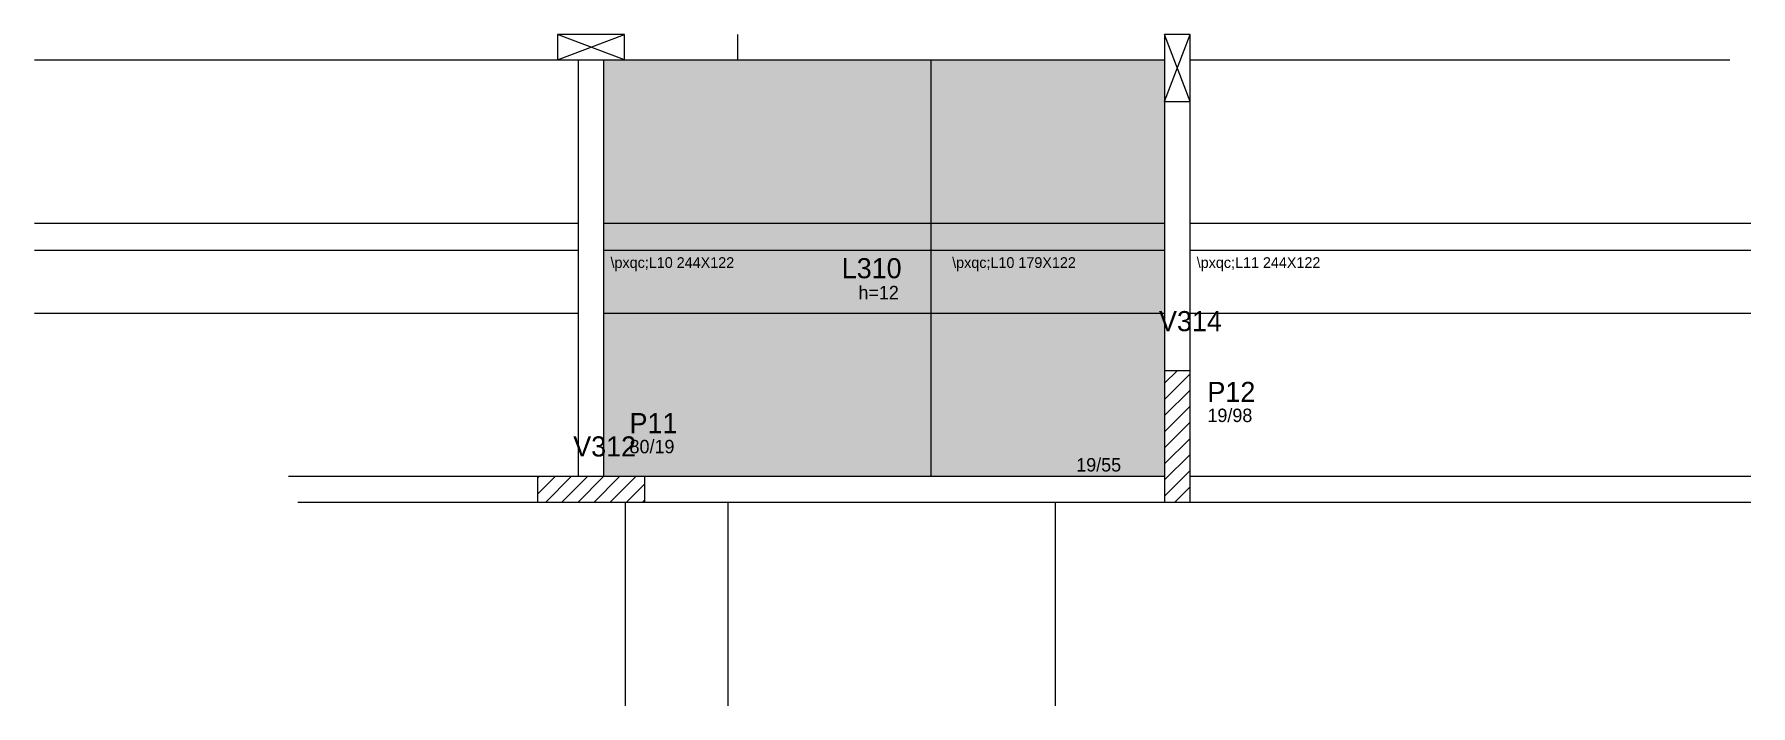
# Model space of a CAD drawing. Header units: metres. Extents: x 2743 to 4022, y 2110 to 2611.
import ezdxf

# ---------------------------------------------------------------- set-up
doc = ezdxf.new("R2010")
doc.units = ezdxf.units.M
for name, color, linetype in [('1', 7, 'Continuous'), ('3', 7, 'Continuous'), ('4', 7, 'Continuous'), ('7', 7, 'Continuous'), ('AUX00', 7, 'Continuous'), ('Hachura', 7, 'Continuous'), ('Painéis', 7, 'Continuous'), ('REAPROVEITAMENTO', 7, 'Continuous')]:
    doc.layers.add(name, color=color, linetype=linetype)

msp = doc.modelspace()

# ---------------------------------------------------------------- hatches: boundary and pattern name
at = {"layer": 'Hachura'}
h = msp.add_hatch(color=7, dxfattribs=at)
h.dxf.hatch_style = 1
h.paths.add_polyline_path([(3167.1, 2449.9), (3585.1, 2449.9), (3585.1, 2449.9), (3585.1, 2469.9), (3585.1, 2469.9), (3167.1, 2469.9), (3167.1, 2469.9), (3167.1, 2449.9)])
h = msp.add_hatch(color=7, dxfattribs=at)
h.dxf.hatch_style = 1
h.paths.add_polyline_path([(3585.1, 2449.9), (3167.1, 2449.9), (3167.1, 2449.9), (3167.1, 2402.9), (3167.1, 2402.9), (3585.1, 2402.9), (3585.1, 2402.9), (3585.1, 2449.9)])
at = {"layer": 'REAPROVEITAMENTO'}
h = msp.add_hatch(color=7, dxfattribs=at)
h.dxf.hatch_style = 1
h.paths.add_polyline_path([(3585.1, 2469.9), (3167.1, 2469.9), (3167.1, 2469.9), (3167.1, 2591.9), (3167.1, 2591.9), (3585.1, 2591.9), (3585.1, 2591.9), (3585.1, 2469.9)])
h = msp.add_hatch(color=7, dxfattribs=at)
h.dxf.hatch_style = 1
h.paths.add_polyline_path([(3585.1, 2402.9), (3167.1, 2402.9), (3167.1, 2402.9), (3167.1, 2280.9), (3167.1, 2280.9), (3585.1, 2280.9), (3585.1, 2280.9), (3585.1, 2402.9)])

# ---------------------------------------------------------------- linework, layer by layer
at = {"layer": '1', "color": 7, "lineweight": 25}
for p, q in [((3132.6, 2591.9), (3182.6, 2610.9)), ((3182.6, 2591.9), (3132.6, 2610.9)), ((3585.1, 2560.9), (3604.1, 2610.9)), ((3604.1, 2560.9), (3585.1, 2610.9))]:
    msp.add_line(p, q, dxfattribs=at)
at = {"layer": '3', "color": 7, "lineweight": 25}
for p, q in [((3267.1, 2591.9), (3267.1, 2610.9)), ((3585.1, 2350.5), (3594.5, 2359.9)), ((3585.1, 2338.5), (3604.1, 2357.5)), ((3585.1, 2326.5), (3604.1, 2345.5)), ((3585.1, 2314.4), (3604.1, 2333.4)), ((3585.1, 2302.4), (3604.1, 2321.4)), ((3585.1, 2290.4), (3604.1, 2309.4)), ((3585.1, 2278.4), (3604.1, 2297.4)), ((3117.6, 2267.7), (3130.8, 2280.9)), ((3117.6, 2279.7), (3118.8, 2280.9)), ((3123.8, 2261.9), (3142.8, 2280.9)), ((3135.9, 2261.9), (3154.9, 2280.9)), ((3147.9, 2261.9), (3166.9, 2280.9)), ((3159.9, 2261.9), (3178.9, 2280.9)), ((3171.9, 2261.9), (3190.9, 2280.9)), ((3585.1, 2266.4), (3604.1, 2285.4)), ((3184, 2261.9), (3197.6, 2275.6)), ((3592.7, 2261.9), (3604.1, 2273.3)), ((3196, 2261.9), (3197.6, 2263.5))]:
    msp.add_line(p, q, dxfattribs=at)
for points in [[(2742.6, 2591.9), (3148.1, 2591.9)], [(3148.1, 2591.9), (3148.1, 2280.9)], [(3167.1, 2591.9), (3585.1, 2591.9)], [(3167.1, 2280.9), (3167.1, 2591.9)], [(3585.1, 2591.9), (3585.1, 2359.9)], [(3604.1, 2591.9), (4006.6, 2591.9)], [(3604.1, 2359.9), (3604.1, 2591.9)], [(3117.6, 2280.9), (2932.1, 2280.9)], [(3585.1, 2280.9), (3197.6, 2280.9)], [(4022.1, 2280.9), (3604.1, 2280.9)], [(2939.1, 2261.9), (3117.6, 2261.9)], [(3197.6, 2261.9), (3585.1, 2261.9)], [(3604.1, 2261.9), (4022.1, 2261.9)]]:
    msp.add_lwpolyline(points, dxfattribs=at)
at = {"layer": '7', "color": 7, "lineweight": 25}
for points in [[(3132.6, 2591.9), (3182.6, 2591.9), (3182.6, 2610.9), (3132.6, 2610.9), (3132.6, 2591.9)], [(3585.1, 2560.9), (3604.1, 2560.9), (3604.1, 2610.9), (3585.1, 2610.9), (3585.1, 2560.9)], [(3585.1, 2261.9), (3604.1, 2261.9), (3604.1, 2359.9), (3585.1, 2359.9), (3585.1, 2261.9)], [(3117.6, 2261.9), (3197.6, 2261.9), (3197.6, 2280.9), (3117.6, 2280.9), (3117.6, 2261.9)]]:
    msp.add_lwpolyline(points, dxfattribs=at)
at = {"layer": 'Painéis', "color": 7, "lineweight": 25}
for p, q in [((3411.1, 2280.9), (3411.1, 2591.9)), ((2742.6, 2469.9), (3148.1, 2469.9)), ((3167.1, 2469.9), (3585.1, 2469.9)), ((3604.1, 2469.9), (4022.1, 2469.9)), ((2742.6, 2449.9), (3148.1, 2449.9)), ((3167.1, 2449.9), (3585.1, 2449.9)), ((3604.1, 2449.9), (4022.1, 2449.9)), ((2742.6, 2402.9), (3148.1, 2402.9)), ((3167.1, 2402.9), (3585.1, 2402.9)), ((3604.1, 2402.9), (4022.1, 2402.9)), ((3183.1, 2261.9), (3183.1, 2109.9)), ((3259.6, 2261.9), (3259.6, 2109.9)), ((3503.6, 2261.9), (3503.6, 2109.9))]:
    msp.add_line(p, q, dxfattribs=at)

# ---------------------------------------------------------------- texts
at = {"layer": '3', "color": 7, "lineweight": 25}
for s, p in [('h=12', (3356.9, 2413.2)), ('19/98', (3617.1, 2321.6)), ('80/19', (3186.3, 2298.3)), ('19/55', (3519.3, 2284.7))]:
    msp.add_text(s, height=10, dxfattribs=at).set_placement(p)
at = {"layer": '4', "color": 7, "lineweight": 25}
for s, p in [('L310', (3344.5, 2428.9)), ('V314', (3581, 2389.4)), ('P12', (3617.1, 2336.6)), ('P11', (3186.3, 2313.3)), ('V312', (3144.3, 2295.9))]:
    msp.add_text(s, height=15, dxfattribs=at).set_placement(p)
at = {"layer": 'AUX00', "color": 7, "lineweight": 25}
for s, p in [('\\pxqc;L10^J244X122', (3172.1, 2436.6)), ('\\pxqc;L10^J179X122', (3426.8, 2436.6)), ('\\pxqc;L11^J244X122', (3609.1, 2436.6))]:
    msp.add_text(s, height=8, dxfattribs=at).set_placement(p)

doc.saveas('drawing.dxf')
